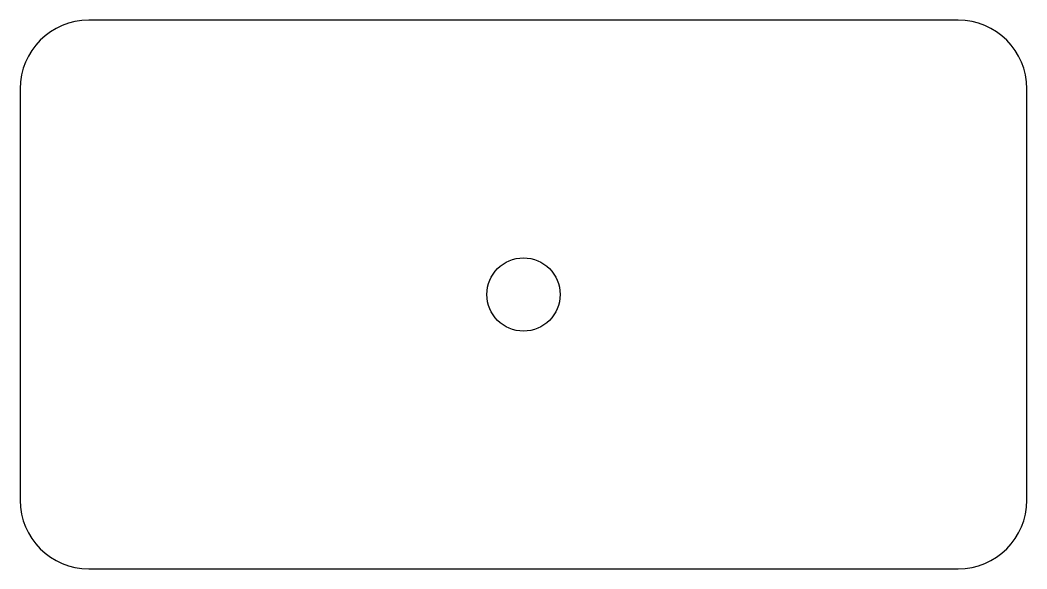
# Model space of a CAD drawing. Header units: metres. Extents: x 0 to 220, y 0 to 120.
import ezdxf

# ---------------------------------------------------------------- set-up
doc = ezdxf.new("R2010")
doc.units = ezdxf.units.M
doc.layers.add('HOLES', color=3, linetype='Continuous')

msp = doc.modelspace()

# ---------------------------------------------------------------- linework, layer by layer
for p, q in [((205, 120), (15, 120)), ((0, 105), (0, 15)), ((220, 15), (220, 105)), ((15, 0), (205, 0))]:
    msp.add_line(p, q)
for centre, start, end in [((15, 105), 90, 180), ((205, 105), 0, 90), ((15, 15), 180, 270), ((205, 15), 270, 360)]:
    msp.add_arc(centre, 15, start, end)
at = {"layer": 'HOLES'}
msp.add_circle((110, 60), 8, dxfattribs=at)

doc.saveas('drawing.dxf')
